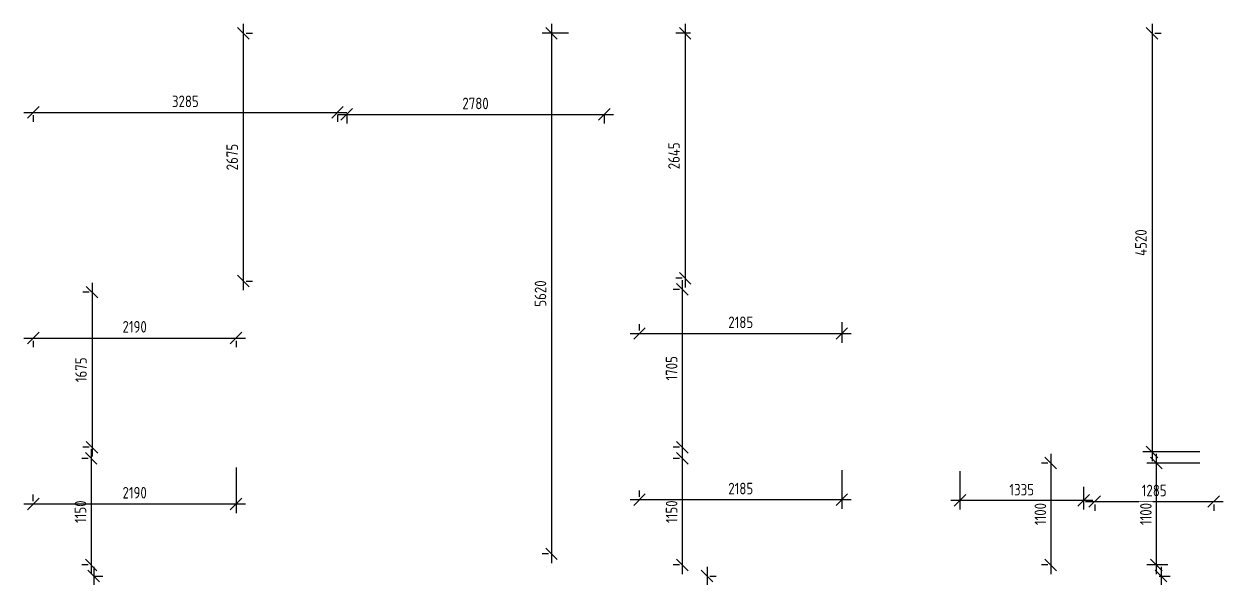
# Model space of a CAD drawing. Header units: millimetres. Extents: x 4150491 to 4182785, y 3281201 to 3301185.
# Drawn here: x 4169540 to 4182485, y 3294915 to 3300885 of the extents above; entities that cross this region are included whole.
import ezdxf

# ---------------------------------------------------------------- set-up
doc = ezdxf.new("R2010")
doc.units = ezdxf.units.MM
doc.layers.add('СПДС_РАЗМЕРЫ', color=152, linetype='Continuous', lineweight=25)
doc.styles.add('ГОСТ 2.304', font='CS_Gost2304.shx')
doc.dimstyles.new('СПДС', dxfattribs={"dimscale": 100, "dimtxt": 2.5, "dimasz": 2.5, "dimexe": 2, "dimexo": 0.625, "dimgap": 1, "dimtad": 1, "dimdec": 0, "dimtxsty": 'ГОСТ 2.304', "dimblk": 'OBLIQUE', "dimblk1": 'OBLIQUE', "dimblk2": 'OBLIQUE', "dimcen": 2.5, "dimdle": 2, "dimadec": 0, "dimazin": 2, "dimtfac": 0.75, "dimtdec": 4, "dimtmove": 1, "dimatfit": 3, "dimfxl": 1, "dimtfill": 1, "dimtolj": 1, "dimarcsym": 1})

# ---------------------------------------------------------------- blocks, each defined once
blk = doc.blocks.new('_Oblique')
at = {"color": 0, "linetype": 'ByBlock', "lineweight": -2}
blk.add_line((-0.5, -0.5), (0.5, 0.5), dxfattribs=at)
blk = doc.blocks.new('*D63')
at = {"layer": 'Defpoints', "color": 0}
for p in [(4169640, 3299930), (4172925, 3299930), (4172925, 3299930)]:
    blk.add_point(p, dxfattribs=at)
at = {"layer": 'СПДС_РАЗМЕРЫ', "color": 0, "lineweight": -2}
for p, q in [((4169540, 3299930), (4173025, 3299930)), ((4169640, 3299899), (4169640, 3299830)), ((4172925, 3299899), (4172925, 3299830))]:
    blk.add_line(p, q, dxfattribs=at)
at = {"layer": 'СПДС_РАЗМЕРЫ', "color": 0, "lineweight": -2, "xscale": 125, "yscale": 125, "zscale": 125, "rotation": 180}
blk.add_blockref('_Oblique', (4169640, 3299930), dxfattribs=at)
at = {"layer": 'СПДС_РАЗМЕРЫ', "color": 0, "lineweight": -2, "xscale": 125, "yscale": 125, "zscale": 125}
blk.add_blockref('_Oblique', (4172925, 3299930), dxfattribs=at)
at = {"layer": 'СПДС_РАЗМЕРЫ', "color": 0, "insert": (4171282, 3300050), "char_height": 125, "attachment_point": 5, "style": 'ГОСТ 2.304', "bg_fill": 3, "box_fill_scale": 1.1, "bg_fill_color": 256, "bg_fill_true_color": 13158600, "bg_fill_transparency": 0}
blk.add_mtext('\\A1;3285', dxfattribs=at)
blk = doc.blocks.new('*D64')
at = {"layer": 'Defpoints', "color": 0}
for p in [(4171908, 3300785), (4171908, 3298110), (4171908, 3298110)]:
    blk.add_point(p, dxfattribs=at)
at = {"layer": 'СПДС_РАЗМЕРЫ', "color": 0, "lineweight": -2}
for p, q in [((4171908, 3300885), (4171908, 3298010)), ((4171939, 3300785), (4172008, 3300785)), ((4171939, 3298110), (4172008, 3298110))]:
    blk.add_line(p, q, dxfattribs=at)
at = {"layer": 'СПДС_РАЗМЕРЫ', "color": 0, "lineweight": -2, "xscale": 125, "yscale": 125, "zscale": 125}
for p, rotation in [((4171908, 3300785), 90), ((4171908, 3298110), 270)]:
    blk.add_blockref('_Oblique', p, dxfattribs=dict(at, rotation=rotation))
at = {"layer": 'СПДС_РАЗМЕРЫ', "color": 0, "insert": (4171788, 3299448), "char_height": 125, "attachment_point": 5, "rotation": 90, "style": 'ГОСТ 2.304', "bg_fill": 3, "box_fill_scale": 1.1, "bg_fill_color": 256, "bg_fill_true_color": 13158600, "bg_fill_transparency": 0}
blk.add_mtext('\\A1;2675', dxfattribs=at)
blk = doc.blocks.new('*D69')
at = {"layer": 'Defpoints', "color": 0}
for p in [(4169640, 3297495), (4171830, 3297495), (4171830, 3297495)]:
    blk.add_point(p, dxfattribs=at)
at = {"layer": 'СПДС_РАЗМЕРЫ', "color": 0, "lineweight": -2}
for p, q in [((4169540, 3297495), (4171930, 3297495)), ((4169640, 3297464), (4169640, 3297395)), ((4171830, 3297464), (4171830, 3297395))]:
    blk.add_line(p, q, dxfattribs=at)
at = {"layer": 'СПДС_РАЗМЕРЫ', "color": 0, "lineweight": -2, "xscale": 125, "yscale": 125, "zscale": 125, "rotation": 180}
blk.add_blockref('_Oblique', (4169640, 3297495), dxfattribs=at)
at = {"layer": 'СПДС_РАЗМЕРЫ', "color": 0, "lineweight": -2, "xscale": 125, "yscale": 125, "zscale": 125}
blk.add_blockref('_Oblique', (4171830, 3297495), dxfattribs=at)
at = {"layer": 'СПДС_РАЗМЕРЫ', "color": 0, "insert": (4170735, 3297616), "char_height": 125, "attachment_point": 5, "style": 'ГОСТ 2.304', "bg_fill": 3, "box_fill_scale": 1.1, "bg_fill_color": 256, "bg_fill_true_color": 13158600, "bg_fill_transparency": 0}
blk.add_mtext('\\A1;2190', dxfattribs=at)
blk = doc.blocks.new('*D70')
at = {"layer": 'Defpoints', "color": 0}
for p in [(4170275, 3297990), (4170275, 3296315), (4170275, 3296315)]:
    blk.add_point(p, dxfattribs=at)
at = {"layer": 'СПДС_РАЗМЕРЫ', "color": 0, "lineweight": -2}
for p, q in [((4170275, 3298090), (4170275, 3296215)), ((4170244, 3297990), (4170175, 3297990)), ((4170244, 3296315), (4170175, 3296315))]:
    blk.add_line(p, q, dxfattribs=at)
at = {"layer": 'СПДС_РАЗМЕРЫ', "color": 0, "lineweight": -2, "xscale": 125, "yscale": 125, "zscale": 125}
for p, rotation in [((4170275, 3297990), 90), ((4170275, 3296315), 270)]:
    blk.add_blockref('_Oblique', p, dxfattribs=dict(at, rotation=rotation))
at = {"layer": 'СПДС_РАЗМЕРЫ', "color": 0, "insert": (4170156, 3297152), "char_height": 125, "attachment_point": 5, "rotation": 90, "style": 'ГОСТ 2.304', "bg_fill": 3, "box_fill_scale": 1.1, "bg_fill_color": 256, "bg_fill_true_color": 13158600, "bg_fill_transparency": 0}
blk.add_mtext('\\A1;1675', dxfattribs=at)
blk = doc.blocks.new('*D71')
at = {"layer": 'Defpoints', "color": 0}
for p in [(4170265, 3296195), (4170265, 3295045), (4170265, 3295045)]:
    blk.add_point(p, dxfattribs=at)
at = {"layer": 'СПДС_РАЗМЕРЫ', "color": 0, "lineweight": -2}
for p, q in [((4170234, 3296195), (4170165, 3296195)), ((4170265, 3296295), (4170265, 3294945)), ((4170234, 3295045), (4170165, 3295045))]:
    blk.add_line(p, q, dxfattribs=at)
at = {"layer": 'СПДС_РАЗМЕРЫ', "color": 0, "lineweight": -2, "xscale": 125, "yscale": 125, "zscale": 125}
for p, rotation in [((4170265, 3296195), 90), ((4170265, 3295045), 270)]:
    blk.add_blockref('_Oblique', p, dxfattribs=dict(at, rotation=rotation))
at = {"layer": 'СПДС_РАЗМЕРЫ', "color": 0, "insert": (4170150, 3295620), "char_height": 125, "attachment_point": 5, "rotation": 90, "style": 'ГОСТ 2.304', "bg_fill": 3, "box_fill_scale": 1.1, "bg_fill_color": 256, "bg_fill_true_color": 13158600, "bg_fill_transparency": 0}
blk.add_mtext('\\A1;1150', dxfattribs=at)
blk = doc.blocks.new('*D72')
at = {"layer": 'Defpoints', "color": 0}
for p in [(4171830, 3296128), (4169640, 3295704), (4171830, 3295704)]:
    blk.add_point(p, dxfattribs=at)
at = {"layer": 'СПДС_РАЗМЕРЫ', "color": 0, "lineweight": -2}
for p, q in [((4171830, 3296096), (4171830, 3295604)), ((4169640, 3295735), (4169640, 3295804)), ((4169540, 3295704), (4171930, 3295704))]:
    blk.add_line(p, q, dxfattribs=at)
at = {"layer": 'СПДС_РАЗМЕРЫ', "color": 0, "lineweight": -2, "xscale": 125, "yscale": 125, "zscale": 125, "rotation": 180}
blk.add_blockref('_Oblique', (4169640, 3295704), dxfattribs=at)
at = {"layer": 'СПДС_РАЗМЕРЫ', "color": 0, "lineweight": -2, "xscale": 125, "yscale": 125, "zscale": 125}
blk.add_blockref('_Oblique', (4171830, 3295704), dxfattribs=at)
at = {"layer": 'СПДС_РАЗМЕРЫ', "color": 0, "insert": (4170735, 3295825), "char_height": 125, "attachment_point": 5, "style": 'ГОСТ 2.304', "bg_fill": 3, "box_fill_scale": 1.1, "bg_fill_color": 256, "bg_fill_true_color": 13158600, "bg_fill_transparency": 0}
blk.add_mtext('\\A1;2190', dxfattribs=at)
blk = doc.blocks.new('*D88')
at = {"layer": 'Defpoints', "color": 0}
for p in [(4170265, 3294925), (4170265, 3293615), (4170293, 3293615)]:
    blk.add_point(p, dxfattribs=at)
at = {"layer": 'СПДС_РАЗМЕРЫ', "color": 0, "lineweight": -2}
for p, q in [((4170293, 3295025), (4170293, 3293515)), ((4170296, 3294925), (4170393, 3294925)), ((4170296, 3293615), (4170393, 3293615))]:
    blk.add_line(p, q, dxfattribs=at)
at = {"layer": 'СПДС_РАЗМЕРЫ', "color": 0, "lineweight": -2, "xscale": 125, "yscale": 125, "zscale": 125}
for p, rotation in [((4170293, 3294925), 90), ((4170293, 3293615), 270)]:
    blk.add_blockref('_Oblique', p, dxfattribs=dict(at, rotation=rotation))
at = {"layer": 'СПДС_РАЗМЕРЫ', "color": 0, "insert": (4170178, 3294270), "char_height": 125, "attachment_point": 5, "rotation": 90, "style": 'ГОСТ 2.304', "bg_fill": 3, "box_fill_scale": 1.1, "bg_fill_color": 256, "bg_fill_true_color": 13158600, "bg_fill_transparency": 0}
blk.add_mtext('\\A1;1310', dxfattribs=at)
blk = doc.blocks.new('*D91')
at = {"layer": 'Defpoints', "color": 0}
for p in [(4173025, 3299930), (4175805, 3299930), (4175805, 3299909)]:
    blk.add_point(p, dxfattribs=at)
at = {"layer": 'СПДС_РАЗМЕРЫ', "color": 0, "lineweight": -2}
for p, q in [((4172925, 3299909), (4175905, 3299909)), ((4173025, 3299899), (4173025, 3299809)), ((4175805, 3299899), (4175805, 3299809))]:
    blk.add_line(p, q, dxfattribs=at)
at = {"layer": 'СПДС_РАЗМЕРЫ', "color": 0, "lineweight": -2, "xscale": 125, "yscale": 125, "zscale": 125, "rotation": 180}
blk.add_blockref('_Oblique', (4173025, 3299909), dxfattribs=at)
at = {"layer": 'СПДС_РАЗМЕРЫ', "color": 0, "lineweight": -2, "xscale": 125, "yscale": 125, "zscale": 125}
blk.add_blockref('_Oblique', (4175805, 3299909), dxfattribs=at)
at = {"layer": 'СПДС_РАЗМЕРЫ', "color": 0, "insert": (4174415, 3300027), "char_height": 125, "attachment_point": 5, "style": 'ГОСТ 2.304', "bg_fill": 3, "box_fill_scale": 1.1, "bg_fill_color": 256, "bg_fill_true_color": 13158600, "bg_fill_transparency": 0}
blk.add_mtext('\\A1;2780', dxfattribs=at)
blk = doc.blocks.new('*D92')
at = {"layer": 'Defpoints', "color": 0}
for p in [(4175450, 3300785), (4175235, 3295165), (4175235, 3295165)]:
    blk.add_point(p, dxfattribs=at)
at = {"layer": 'СПДС_РАЗМЕРЫ', "color": 0, "lineweight": -2}
for p, q in [((4175235, 3300885), (4175235, 3295065)), ((4175419, 3300785), (4175135, 3300785)), ((4175204, 3295165), (4175135, 3295165))]:
    blk.add_line(p, q, dxfattribs=at)
at = {"layer": 'СПДС_РАЗМЕРЫ', "color": 0, "lineweight": -2, "xscale": 125, "yscale": 125, "zscale": 125}
for p, rotation in [((4175235, 3300785), 90), ((4175235, 3295165), 270)]:
    blk.add_blockref('_Oblique', p, dxfattribs=dict(at, rotation=rotation))
at = {"layer": 'СПДС_РАЗМЕРЫ', "color": 0, "insert": (4175116, 3297975), "char_height": 125, "attachment_point": 5, "rotation": 90, "style": 'ГОСТ 2.304', "bg_fill": 3, "box_fill_scale": 1.1, "bg_fill_color": 256, "bg_fill_true_color": 13158600, "bg_fill_transparency": 0}
blk.add_mtext('\\A1;5620', dxfattribs=at)
blk = doc.blocks.new('*D94')
at = {"layer": 'Defpoints', "color": 0}
for p in [(4176768, 3300785), (4176678, 3298140), (4176678, 3298140)]:
    blk.add_point(p, dxfattribs=at)
at = {"layer": 'СПДС_РАЗМЕРЫ', "color": 0, "lineweight": -2}
for p, q in [((4176678, 3300885), (4176678, 3298040)), ((4176736, 3300785), (4176578, 3300785)), ((4176647, 3298140), (4176578, 3298140))]:
    blk.add_line(p, q, dxfattribs=at)
at = {"layer": 'СПДС_РАЗМЕРЫ', "color": 0, "lineweight": -2, "xscale": 125, "yscale": 125, "zscale": 125}
for p, rotation in [((4176678, 3300785), 90), ((4176678, 3298140), 270)]:
    blk.add_blockref('_Oblique', p, dxfattribs=dict(at, rotation=rotation))
at = {"layer": 'СПДС_РАЗМЕРЫ', "color": 0, "insert": (4176558, 3299462), "char_height": 125, "attachment_point": 5, "rotation": 90, "style": 'ГОСТ 2.304', "bg_fill": 3, "box_fill_scale": 1.1, "bg_fill_color": 256, "bg_fill_true_color": 13158600, "bg_fill_transparency": 0}
blk.add_mtext('\\A1;2645', dxfattribs=at)
blk = doc.blocks.new('*D99')
at = {"layer": 'Defpoints', "color": 0}
for p in [(4176647, 3298020), (4176647, 3296315), (4176647, 3296315)]:
    blk.add_point(p, dxfattribs=at)
at = {"layer": 'СПДС_РАЗМЕРЫ', "color": 0, "lineweight": -2}
for p, q in [((4176616, 3298020), (4176547, 3298020)), ((4176647, 3298120), (4176647, 3296215)), ((4176616, 3296315), (4176547, 3296315))]:
    blk.add_line(p, q, dxfattribs=at)
at = {"layer": 'СПДС_РАЗМЕРЫ', "color": 0, "lineweight": -2, "xscale": 125, "yscale": 125, "zscale": 125}
for p, rotation in [((4176647, 3298020), 90), ((4176647, 3296315), 270)]:
    blk.add_blockref('_Oblique', p, dxfattribs=dict(at, rotation=rotation))
at = {"layer": 'СПДС_РАЗМЕРЫ', "color": 0, "insert": (4176532, 3297168), "char_height": 125, "attachment_point": 5, "rotation": 90, "style": 'ГОСТ 2.304', "bg_fill": 3, "box_fill_scale": 1.1, "bg_fill_color": 256, "bg_fill_true_color": 13158600, "bg_fill_transparency": 0}
blk.add_mtext('\\A1;1705', dxfattribs=at)
blk = doc.blocks.new('*D100')
at = {"layer": 'Defpoints', "color": 0}
for p in [(4178370, 3297698), (4176185, 3297544), (4178370, 3297544)]:
    blk.add_point(p, dxfattribs=at)
at = {"layer": 'СПДС_РАЗМЕРЫ', "color": 0, "lineweight": -2}
for p, q in [((4176185, 3297576), (4176185, 3297644)), ((4178370, 3297666), (4178370, 3297444)), ((4176085, 3297544), (4178470, 3297544))]:
    blk.add_line(p, q, dxfattribs=at)
at = {"layer": 'СПДС_РАЗМЕРЫ', "color": 0, "lineweight": -2, "xscale": 125, "yscale": 125, "zscale": 125, "rotation": 180}
blk.add_blockref('_Oblique', (4176185, 3297544), dxfattribs=at)
at = {"layer": 'СПДС_РАЗМЕРЫ', "color": 0, "lineweight": -2, "xscale": 125, "yscale": 125, "zscale": 125}
blk.add_blockref('_Oblique', (4178370, 3297544), dxfattribs=at)
at = {"layer": 'СПДС_РАЗМЕРЫ', "color": 0, "insert": (4177278, 3297664), "char_height": 125, "attachment_point": 5, "style": 'ГОСТ 2.304', "bg_fill": 3, "box_fill_scale": 1.1, "bg_fill_color": 256, "bg_fill_true_color": 13158600, "bg_fill_transparency": 0}
blk.add_mtext('\\A1;2185', dxfattribs=at)
blk = doc.blocks.new('*D108')
at = {"layer": 'Defpoints', "color": 0}
for p in [(4181719, 3300785), (4181719, 3296265), (4182265, 3296265)]:
    blk.add_point(p, dxfattribs=at)
at = {"layer": 'СПДС_РАЗМЕРЫ', "color": 0, "lineweight": -2}
for p, q in [((4181719, 3300885), (4181719, 3296165)), ((4181750, 3300785), (4181819, 3300785)), ((4182234, 3296265), (4181619, 3296265))]:
    blk.add_line(p, q, dxfattribs=at)
at = {"layer": 'СПДС_РАЗМЕРЫ', "color": 0, "lineweight": -2, "xscale": 125, "yscale": 125, "zscale": 125}
for p, rotation in [((4181719, 3300785), 90), ((4181719, 3296265), 270)]:
    blk.add_blockref('_Oblique', p, dxfattribs=dict(at, rotation=rotation))
at = {"layer": 'СПДС_РАЗМЕРЫ', "color": 0, "insert": (4181599, 3298525), "char_height": 125, "attachment_point": 5, "rotation": 90, "style": 'ГОСТ 2.304', "bg_fill": 3, "box_fill_scale": 1.1, "bg_fill_color": 256, "bg_fill_true_color": 13158600, "bg_fill_transparency": 0}
blk.add_mtext('\\A1;4520', dxfattribs=at)
blk = doc.blocks.new('*D109')
at = {"layer": 'Defpoints', "color": 0}
for p in [(4176647, 3296195), (4176647, 3295045), (4176647, 3295045)]:
    blk.add_point(p, dxfattribs=at)
at = {"layer": 'СПДС_РАЗМЕРЫ', "color": 0, "lineweight": -2}
for p, q in [((4176616, 3296195), (4176547, 3296195)), ((4176647, 3296295), (4176647, 3294945)), ((4176616, 3295045), (4176547, 3295045))]:
    blk.add_line(p, q, dxfattribs=at)
at = {"layer": 'СПДС_РАЗМЕРЫ', "color": 0, "lineweight": -2, "xscale": 125, "yscale": 125, "zscale": 125}
for p, rotation in [((4176647, 3296195), 90), ((4176647, 3295045), 270)]:
    blk.add_blockref('_Oblique', p, dxfattribs=dict(at, rotation=rotation))
at = {"layer": 'СПДС_РАЗМЕРЫ', "color": 0, "insert": (4176532, 3295620), "char_height": 125, "attachment_point": 5, "rotation": 90, "style": 'ГОСТ 2.304', "bg_fill": 3, "box_fill_scale": 1.1, "bg_fill_color": 256, "bg_fill_true_color": 13158600, "bg_fill_transparency": 0}
blk.add_mtext('\\A1;1150', dxfattribs=at)
blk = doc.blocks.new('*D110')
at = {"layer": 'Defpoints', "color": 0}
for p in [(4178370, 3296100), (4176185, 3295750), (4178370, 3295750)]:
    blk.add_point(p, dxfattribs=at)
at = {"layer": 'СПДС_РАЗМЕРЫ', "color": 0, "lineweight": -2}
for p, q in [((4178370, 3296069), (4178370, 3295650)), ((4176185, 3295782), (4176185, 3295850)), ((4176085, 3295750), (4178470, 3295750))]:
    blk.add_line(p, q, dxfattribs=at)
at = {"layer": 'СПДС_РАЗМЕРЫ', "color": 0, "lineweight": -2, "xscale": 125, "yscale": 125, "zscale": 125, "rotation": 180}
blk.add_blockref('_Oblique', (4176185, 3295750), dxfattribs=at)
at = {"layer": 'СПДС_РАЗМЕРЫ', "color": 0, "lineweight": -2, "xscale": 125, "yscale": 125, "zscale": 125}
blk.add_blockref('_Oblique', (4178370, 3295750), dxfattribs=at)
at = {"layer": 'СПДС_РАЗМЕРЫ', "color": 0, "insert": (4177278, 3295870), "char_height": 125, "attachment_point": 5, "style": 'ГОСТ 2.304', "bg_fill": 3, "box_fill_scale": 1.1, "bg_fill_color": 256, "bg_fill_true_color": 13158600, "bg_fill_transparency": 0}
blk.add_mtext('\\A1;2185', dxfattribs=at)
blk = doc.blocks.new('*D111')
at = {"layer": 'Defpoints', "color": 0}
for p in [(4179645, 3296090), (4180980, 3295921), (4180980, 3295743)]:
    blk.add_point(p, dxfattribs=at)
at = {"layer": 'СПДС_РАЗМЕРЫ', "color": 0, "lineweight": -2}
for p, q in [((4179645, 3296059), (4179645, 3295643)), ((4180980, 3295889), (4180980, 3295643)), ((4179545, 3295743), (4181080, 3295743))]:
    blk.add_line(p, q, dxfattribs=at)
at = {"layer": 'СПДС_РАЗМЕРЫ', "color": 0, "lineweight": -2, "xscale": 125, "yscale": 125, "zscale": 125, "rotation": 180}
blk.add_blockref('_Oblique', (4179645, 3295743), dxfattribs=at)
at = {"layer": 'СПДС_РАЗМЕРЫ', "color": 0, "lineweight": -2, "xscale": 125, "yscale": 125, "zscale": 125}
blk.add_blockref('_Oblique', (4180980, 3295743), dxfattribs=at)
at = {"layer": 'СПДС_РАЗМЕРЫ', "color": 0, "insert": (4180312, 3295858), "char_height": 125, "attachment_point": 5, "style": 'ГОСТ 2.304', "bg_fill": 3, "box_fill_scale": 1.1, "bg_fill_color": 256, "bg_fill_true_color": 13158600, "bg_fill_transparency": 0}
blk.add_mtext('\\A1;1335', dxfattribs=at)
blk = doc.blocks.new('*D112')
at = {"layer": 'Defpoints', "color": 0}
for p in [(4180625, 3296145), (4180625, 3295045), (4180625, 3295045)]:
    blk.add_point(p, dxfattribs=at)
at = {"layer": 'СПДС_РАЗМЕРЫ', "color": 0, "lineweight": -2}
for p, q in [((4180625, 3296245), (4180625, 3294945)), ((4180594, 3296145), (4180525, 3296145)), ((4180594, 3295045), (4180525, 3295045))]:
    blk.add_line(p, q, dxfattribs=at)
at = {"layer": 'СПДС_РАЗМЕРЫ', "color": 0, "lineweight": -2, "xscale": 125, "yscale": 125, "zscale": 125}
for p, rotation in [((4180625, 3296145), 90), ((4180625, 3295045), 270)]:
    blk.add_blockref('_Oblique', p, dxfattribs=dict(at, rotation=rotation))
at = {"layer": 'СПДС_РАЗМЕРЫ', "color": 0, "insert": (4180513, 3295595), "char_height": 125, "attachment_point": 5, "rotation": 90, "style": 'ГОСТ 2.304', "bg_fill": 3, "box_fill_scale": 1.1, "bg_fill_color": 256, "bg_fill_true_color": 13158600, "bg_fill_transparency": 0}
blk.add_mtext('\\A1;1100', dxfattribs=at)
blk = doc.blocks.new('*D113')
at = {"layer": 'Defpoints', "color": 0}
for p in [(4181100, 3295730), (4182385, 3295730), (4182385, 3295730)]:
    blk.add_point(p, dxfattribs=at)
at = {"layer": 'СПДС_РАЗМЕРЫ', "color": 0, "lineweight": -2}
for p, q in [((4181000, 3295730), (4182485, 3295730)), ((4181100, 3295698), (4181100, 3295630)), ((4182385, 3295698), (4182385, 3295630))]:
    blk.add_line(p, q, dxfattribs=at)
at = {"layer": 'СПДС_РАЗМЕРЫ', "color": 0, "lineweight": -2, "xscale": 125, "yscale": 125, "zscale": 125, "rotation": 180}
blk.add_blockref('_Oblique', (4181100, 3295730), dxfattribs=at)
at = {"layer": 'СПДС_РАЗМЕРЫ', "color": 0, "lineweight": -2, "xscale": 125, "yscale": 125, "zscale": 125}
blk.add_blockref('_Oblique', (4182385, 3295730), dxfattribs=at)
at = {"layer": 'СПДС_РАЗМЕРЫ', "color": 0, "insert": (4181742, 3295849), "char_height": 125, "attachment_point": 5, "style": 'ГОСТ 2.304', "bg_fill": 3, "box_fill_scale": 1.1, "bg_fill_color": 256, "bg_fill_true_color": 13158600, "bg_fill_transparency": 0}
blk.add_mtext('\\A1;1285', dxfattribs=at)
blk = doc.blocks.new('*D114')
at = {"layer": 'Defpoints', "color": 0}
for p in [(4182265, 3296145), (4181764, 3295045), (4181921, 3295045)]:
    blk.add_point(p, dxfattribs=at)
at = {"layer": 'СПДС_РАЗМЕРЫ', "color": 0, "lineweight": -2}
for p, q in [((4181764, 3296245), (4181764, 3294945)), ((4182234, 3296145), (4181664, 3296145)), ((4181890, 3295045), (4181664, 3295045))]:
    blk.add_line(p, q, dxfattribs=at)
at = {"layer": 'СПДС_РАЗМЕРЫ', "color": 0, "lineweight": -2, "xscale": 125, "yscale": 125, "zscale": 125}
for p, rotation in [((4181764, 3296145), 90), ((4181764, 3295045), 270)]:
    blk.add_blockref('_Oblique', p, dxfattribs=dict(at, rotation=rotation))
at = {"layer": 'СПДС_РАЗМЕРЫ', "color": 0, "insert": (4181652, 3295595), "char_height": 125, "attachment_point": 5, "rotation": 90, "style": 'ГОСТ 2.304', "bg_fill": 3, "box_fill_scale": 1.1, "bg_fill_color": 256, "bg_fill_true_color": 13158600, "bg_fill_transparency": 0}
blk.add_mtext('\\A1;1100', dxfattribs=at)
blk = doc.blocks.new('*D124')
at = {"layer": 'Defpoints', "color": 0}
for p in [(4176914, 3294925), (4176914, 3293625), (4178930, 3293625)]:
    blk.add_point(p, dxfattribs=at)
at = {"layer": 'СПДС_РАЗМЕРЫ', "color": 0, "lineweight": -2}
for p, q in [((4176914, 3295025), (4176914, 3293525)), ((4176946, 3294925), (4177014, 3294925)), ((4178899, 3293625), (4176814, 3293625))]:
    blk.add_line(p, q, dxfattribs=at)
at = {"layer": 'СПДС_РАЗМЕРЫ', "color": 0, "lineweight": -2, "xscale": 125, "yscale": 125, "zscale": 125}
for p, rotation in [((4176914, 3294925), 90), ((4176914, 3293625), 270)]:
    blk.add_blockref('_Oblique', p, dxfattribs=dict(at, rotation=rotation))
at = {"layer": 'СПДС_РАЗМЕРЫ', "color": 0, "insert": (4176799, 3294275), "char_height": 125, "attachment_point": 5, "rotation": 90, "style": 'ГОСТ 2.304', "bg_fill": 3, "box_fill_scale": 1.1, "bg_fill_color": 256, "bg_fill_true_color": 13158600, "bg_fill_transparency": 0}
blk.add_mtext('\\A1;1300', dxfattribs=at)
blk = doc.blocks.new('*D132')
at = {"layer": 'Defpoints', "color": 0}
for p in [(4181764, 3294925), (4181764, 3290185), (4181816, 3290185)]:
    blk.add_point(p, dxfattribs=at)
at = {"layer": 'СПДС_РАЗМЕРЫ', "color": 0, "lineweight": -2}
for p, q in [((4181816, 3295025), (4181816, 3290085)), ((4181796, 3294925), (4181916, 3294925)), ((4181796, 3290185), (4181916, 3290185))]:
    blk.add_line(p, q, dxfattribs=at)
at = {"layer": 'СПДС_РАЗМЕРЫ', "color": 0, "lineweight": -2, "xscale": 125, "yscale": 125, "zscale": 125}
for p, rotation in [((4181816, 3294925), 90), ((4181816, 3290185), 270)]:
    blk.add_blockref('_Oblique', p, dxfattribs=dict(at, rotation=rotation))
at = {"layer": 'СПДС_РАЗМЕРЫ', "color": 0, "insert": (4181703, 3292555), "char_height": 125, "attachment_point": 5, "rotation": 90, "style": 'ГОСТ 2.304', "bg_fill": 3, "box_fill_scale": 1.1, "bg_fill_color": 256, "bg_fill_true_color": 13158600, "bg_fill_transparency": 0}
blk.add_mtext('\\A1;4740', dxfattribs=at)

msp = doc.modelspace()

# ---------------------------------------------------------------- dimensions: what is measured, and where the dimension line sits
at = {"layer": 'СПДС_РАЗМЕРЫ'}
for base, p1, p2, angle, picture, middle in [((4176678.3, 3298140), (4176767.5, 3300785), (4176678.3, 3298140), 90, '*D94', (4176558.3, 3299462.5)), ((4181719.1, 3296265), (4181719.1, 3300785), (4182265, 3296265), 270, '*D108', (4181599.2, 3298525)), ((4172925, 3299930.3), (4169640, 3299930.3), (4172925, 3299930.3), 180, '*D63', (4171282.5, 3300050.3)), ((4171830, 3297494.9), (4169640, 3297494.9), (4171830, 3297494.9), 180, '*D69', (4170735, 3297615.9)), ((4180980, 3295743.2), (4179645, 3296090), (4180980, 3295920.6), 180, '*D111', (4180312.5, 3295858.3))]:
    dim = msp.add_linear_dim(base=base, p1=p1, p2=p2, angle=angle, dimstyle='СПДС', override={"dimscale": 50}, dxfattribs=at)
    dim.commit()
    dim.dimension.update_dxf_attribs({"geometry": picture, "text_midpoint": middle})

# ---------------------------------------------------------------- next in the draw order: dimensions: what is measured, and where the dimension line sits
for base, p1, p2, angle, picture, middle in [((4171907.5, 3298110), (4171907.5, 3300785), (4171907.5, 3298110), 270, '*D64', (4171787.6, 3299447.5)), ((4170275.1, 3296315), (4170275.1, 3297990), (4170275.1, 3296315), 90, '*D70', (4170156.4, 3297152.5)), ((4176647, 3296315), (4176647, 3298020), (4176647, 3296315), 90, '*D99', (4176531.9, 3297167.5)), ((4180625.1, 3295045), (4180625.1, 3296145), (4180625.1, 3295045), 90, '*D112', (4180512.6, 3295595)), ((4182385, 3295729.5), (4181100, 3295729.5), (4182385, 3295729.5), 180, '*D113', (4181742.5, 3295849.5))]:
    dim = msp.add_linear_dim(base=base, p1=p1, p2=p2, angle=angle, dimstyle='СПДС', override={"dimscale": 50}, dxfattribs=at)
    dim.commit()
    dim.dimension.update_dxf_attribs({"geometry": picture, "text_midpoint": middle})
dim = msp.add_linear_dim(base=(4175805, 3299909.3), p1=(4173025, 3299930.3), p2=(4175805, 3299930.3), dimstyle='СПДС', override={"dimscale": 50}, dxfattribs=at)
dim.commit()
dim.dimension.update_dxf_attribs({"geometry": '*D91', "text_midpoint": (4174415, 3300026.7)})

# ---------------------------------------------------------------- next in the draw order: dimensions: what is measured, and where the dimension line sits
for base, p1, p2, picture, middle in [((4175235.4, 3295165), (4175450, 3300785), (4175235.4, 3295165), '*D92', (4175115.5, 3297975)), ((4170264.9, 3295045), (4170264.9, 3296195), (4170264.9, 3295045), '*D71', (4170149.8, 3295620)), ((4176646.8, 3295045), (4176646.8, 3296195), (4176646.8, 3295045), '*D109', (4176531.7, 3295620)), ((4181764.4, 3295045), (4182265, 3296145), (4181921.3, 3295045), '*D114', (4181651.9, 3295595))]:
    dim = msp.add_linear_dim(base=base, p1=p1, p2=p2, angle=90, dimstyle='СПДС', override={"dimscale": 50}, dxfattribs=at)
    dim.commit()
    dim.dimension.update_dxf_attribs({"geometry": picture, "text_midpoint": middle})
dim = msp.add_linear_dim(base=(4178370, 3297544.4), p1=(4176185, 3297544.4), p2=(4178370, 3297697.5), dimstyle='СПДС', override={"dimscale": 50}, dxfattribs=at)
dim.commit()
dim.dimension.update_dxf_attribs({"geometry": '*D100', "text_midpoint": (4177277.5, 3297664.3)})

# ---------------------------------------------------------------- next in the draw order: dimensions: what is measured, and where the dimension line sits
for base, p1, p2, picture, middle in [((4171830, 3295704.2), (4169640, 3295704.2), (4171830, 3296127.5), '*D72', (4170735, 3295825.1)), ((4178370, 3295750.4), (4176185, 3295750.4), (4178370, 3296100), '*D110', (4177277.5, 3295870.3))]:
    dim = msp.add_linear_dim(base=base, p1=p1, p2=p2, dimstyle='СПДС', override={"dimscale": 50}, dxfattribs=at)
    dim.commit()
    dim.dimension.update_dxf_attribs({"geometry": picture, "text_midpoint": middle})
for base, p1, p2, angle, picture, middle in [((4170292.9, 3293615), (4170264.9, 3294925), (4170264.9, 3293615), 90, '*D88', (4170177.8, 3294270)), ((4176914.3, 3293625), (4176914.3, 3294925), (4178930, 3293625), 270, '*D124', (4176799.2, 3294275)), ((4181815.9, 3290185), (4181764.4, 3294925), (4181764.4, 3290185), 90, '*D132', (4181703.4, 3292555))]:
    dim = msp.add_linear_dim(base=base, p1=p1, p2=p2, angle=angle, dimstyle='СПДС', override={"dimscale": 50}, dxfattribs=at)
    dim.commit()
    dim.dimension.update_dxf_attribs({"geometry": picture, "text_midpoint": middle})

doc.saveas('drawing.dxf')
